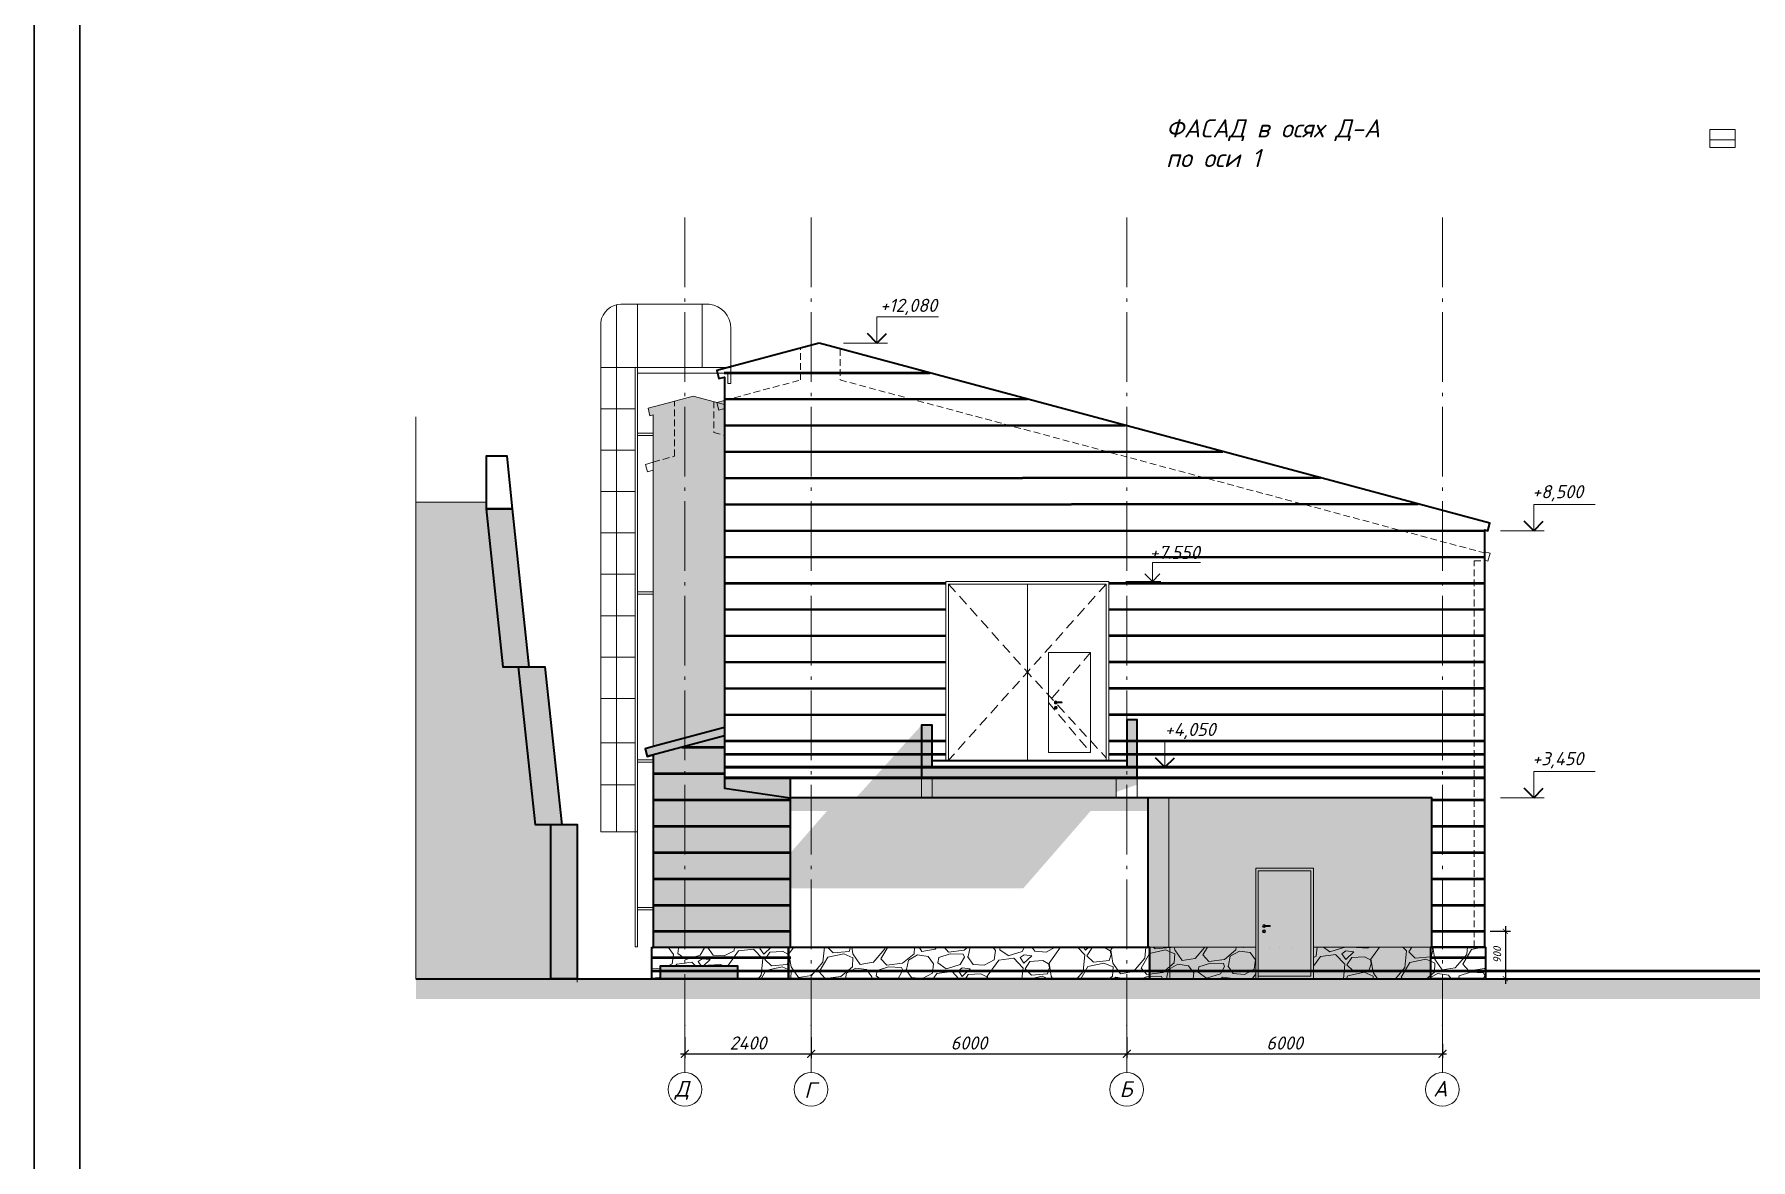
# Model space of a CAD drawing. Header units: millimetres. Extents: x -6419137 to 687965, y -598396 to 179722.
# Drawn here: x 158705 to 191330, y 117073 to 138462 of the extents above; entities that cross this region are included whole.
import ezdxf
from ezdxf.enums import TextEntityAlignment as Align

# ---------------------------------------------------------------- set-up
doc = ezdxf.new("R2010")
doc.units = ezdxf.units.MM
doc.header["$MEASUREMENT"] = 0
for name, pattern in [('Double Dashed', [1797.222233, 1325, -211.666656, 63.333344, -197.222233]), ('Hidden Line', [309, 200, -109]), ('штриховаяX2', [38.1, 25.4, -12.7])]:
    doc.linetypes.add(name, pattern=pattern)
for name, color, linetype, lineweight in [('Арматура', 72, 'Continuous', 50), ('Двери ArchiCAD_Ном._пера__95', 250, 'Continuous', 5), ('оси_Ном._пера__96', 7, 'Continuous', 5), ('оси_Ном._пера__97', 7, 'Continuous', 20), ('перекрытие_Ном._пера__94', 252, 'Continuous', 13), ('подп стены Инжзащита_Ном._пера__99', 7, 'Continuous', 40), ('размеры_Ном._пера__96', 7, 'Continuous', 5), ('стены наруж_Ном._пера__95', 251, 'Continuous', 13), ('стены02_Ном._пера__99', 7, 'Continuous', 40), ('текст_Ном._пера__1', 7, 'Continuous', 25), ('чертеж_Ном._пера__91', 250, 'Continuous', 5), ('чертеж_Ном._пера__95', 251, 'Continuous', 13), ('чертеж_Ном._пера__96', 7, 'Continuous', 13), ('чертеж_Ном._пера__97', 7, 'Continuous', 20), ('чертеж_Ном._пера__98', 7, 'Continuous', 35), ('Штриховка', 7, 'Continuous', 5)]:
    doc.layers.add(name, color=color, linetype=linetype, lineweight=lineweight)
for name, color, linetype in [('крыша', 7, 'Continuous'), ('оси', 7, 'Continuous'), ('стены наруж', 7, 'Continuous')]:
    doc.layers.add(name, color=color, linetype=linetype)
doc.styles.get("Standard").update_dxf_attribs({"font": 'isocpeui.ttf'})
doc.styles.add('СГЕНЕРИР_СТИЛЬ_2', font='gost_2_304-81_type.ttf')
doc.dimstyles.get("Standard").update_dxf_attribs({"dimtxt": 150, "dimasz": 100, "dimexe": 100, "dimexo": 100, "dimgap": 80, "dimtad": 1, "dimtoh": 1, "dimdec": 0, "dimzin": 0, "dimdsep": 46, "dimtxsty": 'Standard', "dimblk": 'ARCHTICK', "dimblk2": 'ARCHTICK', "dimcen": 0.09, "dimdle": 100, "dimadec": 0, "dimazin": 0, "dimtfac": 1, "dimtdec": 0, "dimtofl": 0, "dimtmove": 0, "dimatfit": 3, "dimfxl": 1, "dimtolj": 1, "dimtzin": 0, "dimarcsym": 0})
doc.dimstyles.new('STEP', dxfattribs={"dimtxt": 200, "dimasz": 150, "dimexe": 80, "dimexo": 80, "dimgap": 80, "dimtad": 1, "dimdec": 0, "dimzin": 0, "dimdsep": 46, "dimtxsty": 'Standard', "dimblk": 'ARCHTICK', "dimcen": 150, "dimdle": 80, "dimadec": 0, "dimazin": 0, "dimtfac": 1, "dimtdec": 0, "dimtofl": 0, "dimtmove": 1, "dimatfit": 3, "dimfxl": 1, "dimtolj": 1, "dimtzin": 0, "dimarcsym": 0})
pattern_1 = [(240.012788, (595.625, 1353.41), (-7144.770706, -12559.94632), [161.443, -15982.9057]), (196.96974, (514.935, 1213.58), (13835.831422, 4167.705469), [277.0416, -27427.11]), (144.510447, (249.956, 1132.72), (14482.205528, -10416.60804), [195.3456, -19339.239]), (279.27369, (-145.443, 741.975), (-3816.103459, 23725.036447), [252.2856, -24976.2696]), (304.833654, (-104.79, 492.986), (-8862.813952, 12837.855306), [247.386, -24491.248]), (9.27369, (36.52, 289.93), (-23725.036447, -3816.103459), [252.2856, -24976.2696]), (49.69424, (285.507, 330.584), (-12764.162282, -14981.1935856), [333.635, -33029.818]), (84.255328, (501.324, 585.015), (2727.571209, 27569.554862), [314.9856, -31183.586]), (133.429566, (532.85, 898.42), (-12633.639344, 13263.15034), [253.14, -25060.888]), (187.23636, (358.83, 1082.25), (13161.04236, 1570.6572), [288.9984, -14160.915]), (234.397438, (72.13, 1045.85), (-11340.891132, -15905.4766775), [373.7376, -37000.05]), (150.814075, (1019.09, 977.24), (-9713.40402, 5296.20452), [127.561, -12628.614]), (183.469234, (907.724, 1039.44), (15758.09063, 895.868135), [242.6844, -24025.8137]), (237, (665.5, 1024.76), (249.494, -1173.777), [169.705, -1527.351]), (215.19859, (553.38, 1148.14), (5369.89755, 3595.02439), [91.3896, -9047.538]), (303.80141, (478.7, 1095.47), (-1922.2592, 3271.83733), [129.2436, -6332.954]), (42.96376, (550.6, 988.07), (3022.3433, 3096.03633), [209.915, -6787.2275]), (173.56505, (704.2, 1131.13), (2597.0483, -674.78906), [151.789, -3642.944]), (28.38954, (-202.09, 950.76), (10989.289122, 6016.271652), [212.64, -21051.414]), (82.346176, (-15.02, 1051.86), (-1950.674165, -13909.524446), [178.393, -17660.889]), (305.19859, (654.31, 1365.89), (-3595.02439, 5369.89755), [182.778, -8956.15]), (355.61046, (759.67, 1216.53), (-12486.253296, 1026.391073), [212.64, -21051.414]), (351.443955, (-47.4, 223.02), (-6367.87366, 1100.0841), [205.056, -10047.7485]), (306.77514, (155.37, 192.51), (-8613.319923, 11664.078185), [171.8136, -17009.5717]), (78.80141, (915.55, 194.6), (1100.0841, 6367.87366), [182.778, -8956.15]), (29.354025, (951.044, 373.904), (-14261.126456, -7938.53086), [201.157, -19914.5083]), (81.443955, (340.4, 72.35), (-1100.0841, -6367.87366), [102.528, -10150.2765]), (113.30993, (845.12, 179.64), (-2171.75324, 4445.61445), [61.188, -6057.6354]), (177.96376, (820.9, 235.83), (3770.8254, -425.29503), [247.386, -4700.341]), (198.009006, (573.68, 244.62), (11488.27718, 3668.71741), [229.26, -22696.708]), (315.69007, (573.06, 882.43), (-1672.7652, 2098.0602), [173.0664, -4153.595]), (5.157227, (696.897, 761.534), (20453.199113, 1893.844251), [302.153, -29913.075]), (72.945396, (997.83, 788.7), (-2948.65028, -9214.41596), [123.547, -12231.209]), (102, (1034.1, 906.8), (-1423.271, 924.283), [72, -1128]), (132.256437, (542.72, 274.84), (6441.566686, -7218.46373), [166.709, -16504.224]), (60.012788, (430.61, 398.23), (7144.770706, 12559.94632), [322.8864, -15821.4625]), (12, (592, 677.9), (924.283, 1423.271), [312, -888]), (337.304846, (897.176, 742.765), (13484.229412, -5721.499556), [189.737, -18783.929]), (266.0546, (1072.22, 669.56), (-175.801, -4944.60251), [174.7224, -8561.4095]), (219.645975, (1060.2, 495.25), (-19806.825007, -16478.15776), [284.478, -28163.369]), (187.426079, (841.15, 313.74), (-15508.5966, -2069.645256), [300.959, -29794.888])]

# ---------------------------------------------------------------- blocks, each defined once
blk = doc.blocks.new('Стандартный маркер сетки_10')
at = {"layer": 'оси_Ном._пера__96', "linetype": 'Double Dashed'}
for p, q in [((5051, 0), (20403, 0)), ((20403, 0), (21303, 0))]:
    blk.add_line(p, q, dxfattribs=at)
blk.add_point((20403, 0), dxfattribs=at)
blk.add_point((20403, 0), dxfattribs=at)
at = {"layer": 'оси_Ном._пера__97', "linetype": 'Continuous'}
blk.add_circle((21623, 0), 320, dxfattribs=at)
at = {"layer": 'оси_Ном._пера__96', "style": 'СГЕНЕРИР_СТИЛЬ_2'}
blk.add_attdef('AC_MarkerText_1', text='', height=350, rotation=90, dxfattribs=at).set_placement((21973, -173), align=Align.BOTTOM_LEFT)
blk = doc.blocks.new('A$C79FA3FF9')
at = {"layer": 'крыша', "lineweight": 5}
for points in [[(709, 6813), (-972, 6813)], [(-837, 6813), (-837, 5613)], [(709, 6813), (393, 6813), (393, -3212), (793, -3212), (793, 6803)], [(793, 6803), (793, -3212), (1093, -3212), (1093, 6476)], [(-1381, 6358), (-1381, 5613), (1093, 5613), (1093, 6476)], [(438, 4826), (1093, 4826)], [(438, 4040), (1093, 4040)], [(438, 3253), (1093, 3253)], [(438, 2466), (1093, 2466)], [(438, 1680), (1093, 1680)], [(438, 893), (1093, 893)], [(438, 106), (1093, 106)], [(438, -680), (1093, -680)], [(438, -1525), (1093, -1525)], [(438, -2321), (1093, -2321)]]:
    blk.add_lwpolyline(points, dxfattribs=at)
for points in [[(-1381, 5613), (393, 5613), (393, 5505), (-1381, 5505)], [(393, 5613), (438, 5613), (438, -5402), (393, -5402)], [(-1381, 5505), (-1322, 5505), (-1322, 5309), (-1381, 5309)], [(93, 4365), (393, 4365), (393, 4320), (93, 4320)], [(93, 1345), (393, 1345), (393, 1300), (93, 1300)], [(93, -1847), (393, -1847), (393, -1891), (93, -1891)], [(93, -4655), (393, -4655), (393, -4700), (93, -4700)]]:
    blk.add_lwpolyline(points, close=True, dxfattribs=at)
for centre, radius, start, end in [((-921, 6356), 460, 96.2817, 180.1696), ((703, 6419), 394, 8.2247, 89.122)]:
    blk.add_arc(centre, radius, start, end, dxfattribs=at)
blk = doc.blocks.new('A$C40B03653')
at = {"layer": 'чертеж_Ном._пера__91', "linetype": 'Continuous', "lineweight": 15}
for p, q in [((66, -133), (66, 367)), ((66, 367), (1236, 367)), ((-566, -133), (266, -133))]:
    blk.add_line(p, q, dxfattribs=at)
at = {"layer": 'чертеж_Ном._пера__98', "linetype": 'Continuous'}
for q in [(-114, 47), (246, 47)]:
    blk.add_line((66, -133), q, dxfattribs=at)
blk = doc.blocks.new('_ArchTick')
at = {"color": 0, "linetype": 'ByBlock', "const_width": 0.15}
blk.add_lwpolyline([(-0.5, -0.5), (0.5, 0.5)], dxfattribs=at)
blk = doc.blocks.new('*D64')
at = {"layer": 'Defpoints', "color": 0, "transparency": 16777216}
for p in [(171071, 119478), (173471, 119353), (173471, 119085)]:
    blk.add_point(p, dxfattribs=at)
at = {"layer": 'размеры_Ном._пера__96', "color": 0, "lineweight": -2, "transparency": 16777216}
for p, q in [((170991, 119085), (173551, 119085)), ((171071, 119398), (171071, 119005)), ((173471, 119273), (173471, 119005))]:
    blk.add_line(p, q, dxfattribs=at)
at = {"layer": 'размеры_Ном._пера__96', "color": 0, "lineweight": -2, "transparency": 16777216, "xscale": 150, "yscale": 150, "zscale": 150, "rotation": 180}
blk.add_blockref('_ArchTick', (171071, 119085), dxfattribs=at)
at = {"layer": 'размеры_Ном._пера__96', "color": 0, "lineweight": -2, "transparency": 16777216, "xscale": 150, "yscale": 150, "zscale": 150}
blk.add_blockref('_ArchTick', (173471, 119085), dxfattribs=at)
at = {"layer": 'размеры_Ном._пера__96', "color": 0, "transparency": 16777216, "insert": (172271, 119290), "char_height": 250, "attachment_point": 5}
blk.add_mtext('\\A1;2400', dxfattribs=at)
blk = doc.blocks.new('*D65')
at = {"layer": 'Defpoints', "color": 0, "transparency": 16777216}
for p in [(173471, 119478), (179471, 119353), (179471, 119085)]:
    blk.add_point(p, dxfattribs=at)
at = {"layer": 'размеры_Ном._пера__96', "color": 0, "lineweight": -2, "transparency": 16777216}
for p, q in [((173391, 119085), (179551, 119085)), ((173471, 119398), (173471, 119005)), ((179471, 119273), (179471, 119005))]:
    blk.add_line(p, q, dxfattribs=at)
at = {"layer": 'размеры_Ном._пера__96', "color": 0, "lineweight": -2, "transparency": 16777216, "xscale": 150, "yscale": 150, "zscale": 150, "rotation": 180}
blk.add_blockref('_ArchTick', (173471, 119085), dxfattribs=at)
at = {"layer": 'размеры_Ном._пера__96', "color": 0, "lineweight": -2, "transparency": 16777216, "xscale": 150, "yscale": 150, "zscale": 150}
blk.add_blockref('_ArchTick', (179471, 119085), dxfattribs=at)
at = {"layer": 'размеры_Ном._пера__96', "color": 0, "transparency": 16777216, "insert": (176471, 119290), "char_height": 250, "attachment_point": 5}
blk.add_mtext('\\A1;6000', dxfattribs=at)
blk = doc.blocks.new('*D66')
at = {"layer": 'Defpoints', "color": 0, "transparency": 16777216}
for p in [(179471, 119478), (185471, 119353), (185471, 119085)]:
    blk.add_point(p, dxfattribs=at)
at = {"layer": 'размеры_Ном._пера__96', "color": 0, "lineweight": -2, "transparency": 16777216}
for p, q in [((179391, 119085), (185551, 119085)), ((179471, 119398), (179471, 119005)), ((185471, 119273), (185471, 119005))]:
    blk.add_line(p, q, dxfattribs=at)
at = {"layer": 'размеры_Ном._пера__96', "color": 0, "lineweight": -2, "transparency": 16777216, "xscale": 150, "yscale": 150, "zscale": 150, "rotation": 180}
blk.add_blockref('_ArchTick', (179471, 119085), dxfattribs=at)
at = {"layer": 'размеры_Ном._пера__96', "color": 0, "lineweight": -2, "transparency": 16777216, "xscale": 150, "yscale": 150, "zscale": 150}
blk.add_blockref('_ArchTick', (185471, 119085), dxfattribs=at)
at = {"layer": 'размеры_Ном._пера__96', "color": 0, "transparency": 16777216, "insert": (182471, 119290), "char_height": 250, "attachment_point": 5}
blk.add_mtext('\\A1;6000', dxfattribs=at)
blk = doc.blocks.new('Отметка высоты (ГОСТ)[26]_3', base_point=(115341, -142))
at = {"layer": 'чертеж_Ном._пера__91', "linetype": 'Continuous'}
for p, q in [((115341, -142), (115341, 308)), ((115341, 308), (116483, 308)), ((114709, -142), (115541, -142))]:
    blk.add_line(p, q, dxfattribs=at)
at = {"layer": 'чертеж_Ном._пера__98', "linetype": 'Continuous', "lineweight": 30}
for q in [(115161, 38), (115521, 38)]:
    blk.add_line((115341, -142), q, dxfattribs=at)
blk = doc.blocks.new('A$C2CED0B74')
at = {"layer": 'Двери ArchiCAD_Ном._пера__95', "linetype": 'Continuous', "lineweight": 5}
for p, q in [((1501, 1425), (-1599, 1425)), ((-1599, 1425), (-1599, -1974)), ((-49, -410), (-49, 1375)), ((-49, -1974), (-49, 1375)), ((1501, -1974), (1501, 1425)), ((351, 76), (1151, 76)), ((351, 36), (351, 76)), ((351, -1824), (351, 36)), ((1151, 76), (1151, 36)), ((1151, 36), (1151, -1824)), ((468, -861), (464, -874)), ((464, -874), (468, -888)), ((468, -961), (464, -974)), ((464, -974), (468, -988)), ((478, -851), (468, -861)), ((468, -888), (478, -898)), ((478, -951), (468, -961)), ((491, -847), (478, -851)), ((478, -898), (491, -901)), ((491, -947), (478, -951)), ((484, -867), (481, -874)), ((481, -874), (484, -881)), ((486, -867), (483, -874)), ((483, -874), (486, -881)), ((491, -864), (484, -867)), ((484, -881), (491, -884)), ((484, -963), (486, -959)), ((484, -965), (484, -963)), ((486, -970), (484, -965)), ((486, -959), (491, -957)), ((486, -970), (486, -971)), ((486, -971), (486, -974)), ((486, -974), (486, -977)), ((486, -977), (486, -983)), ((490, -867), (488, -874)), ((488, -874), (490, -881)), ((505, -851), (491, -847)), ((491, -864), (492, -864)), ((491, -884), (492, -884)), ((491, -901), (505, -898)), ((505, -951), (491, -947)), ((491, -957), (496, -959)), ((492, -864), (495, -864)), ((492, -884), (495, -884)), ((495, -864), (500, -864)), ((495, -884), (500, -884)), ((498, -867), (496, -874)), ((496, -874), (498, -881)), ((496, -959), (498, -963)), ((496, -971), (496, -970)), ((496, -971), (496, -974)), ((496, -974), (496, -977)), ((496, -977), (496, -983)), ((498, -963), (499, -965)), ((500, -864), (506, -864)), ((500, -884), (506, -884)), ((514, -861), (505, -851)), ((505, -898), (514, -888)), ((514, -961), (505, -951)), ((506, -864), (586, -864)), ((506, -884), (586, -884)), ((515, -864), (514, -861)), ((514, -888), (515, -884)), ((518, -974), (514, -961)), ((514, -988), (518, -974)), ((586, -864), (592, -864)), ((586, -884), (592, -884)), ((592, -864), (597, -864)), ((592, -884), (597, -884)), ((595, -867), (596, -874)), ((596, -874), (595, -881)), ((597, -864), (600, -864)), ((597, -884), (600, -884)), ((600, -864), (601, -864)), ((600, -884), (601, -884)), ((601, -864), (608, -867)), ((608, -881), (601, -884)), ((602, -867), (604, -874)), ((604, -874), (602, -881)), ((607, -867), (609, -874)), ((609, -874), (607, -881)), ((608, -867), (611, -874)), ((611, -874), (608, -881)), ((468, -988), (478, -998)), ((478, -998), (491, -1001)), ((486, -983), (486, -987)), ((486, -987), (488, -990)), ((488, -990), (491, -992)), ((491, -992), (495, -990)), ((491, -1001), (505, -998)), ((495, -990), (496, -987)), ((496, -983), (496, -987)), ((505, -998), (514, -988)), ((1151, -1824), (351, -1824)), ((1501, -1974), (-1599, -1974))]:
    blk.add_line(p, q, dxfattribs=at)
at = {"layer": 'Двери ArchiCAD_Ном._пера__95', "lineweight": 18}
blk.add_lwpolyline([(-1599, 1425), (1501, 1425), (1501, -1975), (-1599, -1975)], close=True, dxfattribs=at)
at = {"layer": 'Двери ArchiCAD_Ном._пера__95', "color": 250, "linetype": 'Hidden Line', "lineweight": 5, "true_color": 0x454545, "flags": 128}
for points in [[(-1547, 1375), (-49, -300), (-1549, -1974)], [(1449, 1375), (-49, -300), (1451, -1925)], [(1151, 76), (351, -874), (1151, -1824)]]:
    blk.add_lwpolyline(points, dxfattribs=at)
at = {"layer": 'Двери ArchiCAD_Ном._пера__95', "linetype": 'Continuous', "lineweight": 5}
blk.add_lwpolyline([(-1549, 1375), (1451, 1375), (1451, -1974), (-1549, -1974)], close=True, dxfattribs=at)
blk = doc.blocks.new('*D105')
at = {"layer": 'Defpoints', "color": 0, "transparency": 16777216}
for p in [(186276, 121413), (186291, 120513), (186668, 120513)]:
    blk.add_point(p, dxfattribs=at)
at = {"layer": 'чертеж_Ном._пера__91', "color": 0, "lineweight": -2, "transparency": 16777216}
for p, q in [((186376, 121413), (186768, 121413)), ((186668, 121513), (186668, 120413)), ((186391, 120513), (186768, 120513))]:
    blk.add_line(p, q, dxfattribs=at)
at = {"layer": 'чертеж_Ном._пера__91', "color": 0, "lineweight": -2, "transparency": 16777216, "xscale": 100, "yscale": 100, "zscale": 100}
for p, rotation in [((186668, 121413), 90), ((186668, 120513), 270)]:
    blk.add_blockref('_ArchTick', p, dxfattribs=dict(at, rotation=rotation))
at = {"layer": 'чертеж_Ном._пера__91', "color": 0, "transparency": 16777216, "insert": (186513, 120963), "char_height": 150, "attachment_point": 5, "rotation": 90}
blk.add_mtext('\\A1;900', dxfattribs=at)

msp = doc.modelspace()

# ---------------------------------------------------------------- hatches: boundary and pattern name
at = {"layer": 'перекрытие_Ном._пера__94', "linetype": 'Continuous'}
h = msp.add_hatch(color=9, dxfattribs=at)
h.paths.add_polyline_path([(179781.3, 124333.5), (179381.3, 124333.5)])
h.paths.add_polyline_path([(179471.2, 125433), (179471.2, 124532.8), (175771.2, 124532.9), (175771.2, 125332.9), (175571.2, 125332.9), (175571.2, 124333.5), (179671.2, 124333.2), (179671.2, 125432.7)])
at = {"layer": 'стены наруж'}
h = msp.add_hatch(color=256, dxfattribs=at)
h.dxf.hatch_style = 1
h.set_gradient(color1=(179, 178, 168), color2=(248, 250, 245), rotation=270, tint=1, name='CURVED')
h.paths.add_polyline_path([(172071.5, 120755.1), (171071.2, 120755.1), (171071.2, 120512.6), (172071.5, 120512.6)])
h.paths.add_polyline_path([(171071.2, 120755.1), (170604.9, 120755.1), (170604.9, 120512.6), (171071.2, 120512.6)])
h.paths.add_polyline_path([(171676.4, 131464.9), (171227.1, 131583.8), (170371.2, 131358.7), (170408.2, 131212.6), (170471.3, 131230), (170471.2, 124923.7), (170317.5, 124882.6), (170355.9, 124737.3), (170471.4, 124768.2), (170471.4, 121112.9), (171826.9, 121112.9), (173071.4, 121112.6), (173070.4, 124333), (171825.3, 124335.8), (171827, 125133.4), (171826.2, 131504.8)])
h = msp.add_hatch(color=256, dxfattribs=at)
h.dxf.hatch_style = 1
h.set_gradient(color1=(44, 89, 44), color2=(219, 228, 205), rotation=270, tint=1)
h.paths.add_polyline_path([(169023.9, 120512.6), (169023.9, 123442.1), (168726.8, 123442.1), (168411.4, 126442.1), (168111.4, 126442.1), (167796.1, 129442.1), (167296.1, 129442.1), (167296.6, 129572.2), (165959.4, 129572.2), (165959.4, 120512.6)])
h = msp.add_hatch(color=256, dxfattribs=at)
h.dxf.hatch_style = 1
h.set_gradient(color1=(237, 238, 242), rotation=270, tint=1, name='INVHEMISPHERICAL')
h.paths.add_polyline_path([(179871.4, 123934.4), (179871.4, 120512.6), (185255.8, 120512.6), (185255.8, 123934.4)])
at = {"layer": 'стены наруж_Ном._пера__95', "true_color": 0x33201a}
h = msp.add_hatch(color=19, dxfattribs=at)
h.dxf.hatch_style = 1
h.paths.add_polyline_path([(165959.4, 120512.6), (165959.4, 120125.1), (231866.6, 120125.1), (231866.6, 120512.6)])
at = {"layer": 'Штриховка'}
h = msp.add_hatch(color=8, dxfattribs=at)
h.dxf.hatch_style = 1
h.paths.add_polyline_path([(179271.2, 123853.2), (179271.2, 124061.3), (179671.2, 124202.4), (179671.2, 124332.9), (175571.2, 124332.9), (175571.2, 125333.1), (174237.2, 123853.2)])
h = msp.add_hatch(color=8, dxfattribs=at)
h.dxf.hatch_style = 1
h.paths.add_polyline_path([(175854.3, 123494.9), (173270.9, 123494.9), (173269.2, 123494.1), (173269.2, 123494.9)])
h.paths.add_polyline_path([(173071.4, 123699), (173270.9, 123699), (173270.9, 123699), (179871.4, 123699), (179871.4, 123953), (173071.4, 123953)])
h = msp.add_hatch(color=8, dxfattribs=at)
h.dxf.hatch_style = 1
h.paths.add_polyline_path([(176970.8, 122229.6), (177504, 122229.6), (178401.9, 123261), (178401.9, 123873.4)])
h.paths.add_polyline_path([(178401.9, 123261), (178801.8, 123720.3), (179005.7, 123953), (178477.5, 123953), (178401.9, 123873.4)])
h.paths.add_polyline_path([(178401.9, 123873.4), (178477.5, 123953), (178401.9, 123953)])
h.paths.add_polyline_path([(173071.4, 122896.5), (173071.4, 122229.6), (176970.8, 122229.6), (178401.9, 123873.4), (178401.9, 123953), (173994.9, 123953)])
at = {"layer": 'Штриховка', "lineweight": 5, "true_color": 0x7d6554}
h = msp.add_hatch(dxfattribs=at)
h.set_pattern_fill('GRAVEL', color=37, scale=1200, angle=12)
h.set_pattern_definition(pattern_1)
h.paths.add_polyline_path([(185471.4, 121112.6), (185251.4, 121112.6), (185251.4, 120512.6), (185471.4, 120512.6)])
h.paths.add_polyline_path([(186291.4, 121112.6), (185471.4, 121112.6), (185471.4, 120512.6), (186291.4, 120512.6)])
h.paths.add_polyline_path([(170604.9, 120512.6), (170604.9, 120755.1), (172071.5, 120755.1), (172071.5, 120512.6), (179901.4, 120512.6), (179901.4, 121112.6), (170441.4, 121112.6), (170441.4, 120512.6)])
h = msp.add_hatch(dxfattribs=at)
h.set_pattern_fill('GRAVEL', color=37, scale=1200, angle=12)
h.set_pattern_definition(pattern_1)
h.paths.add_polyline_path([(185251.4, 121112.6), (181921.2, 121112.6), (181921.2, 120512.6), (185251.4, 120512.6)])
h.paths.add_polyline_path([(185251.4, 121112.6), (185251.4, 120512.6)], flags=17)
h.paths.add_polyline_path([(179901.4, 121112.5), (179901.4, 120512.7), (183021.2, 120512.7), (183021.2, 121112.5)])

# ---------------------------------------------------------------- linework, layer by layer
at = {"layer": 'Арматура', "lineweight": 53}
for points in [[(171819.8, 132025.2), (175727.8, 132029.3)], [(171820.4, 131525.2), (177583.7, 131531.2)], [(171820.9, 131025.2), (179439.6, 131033.2)], [(171821.4, 130525.2), (181295.5, 130535.2)], [(171822, 130025.2), (183151.4, 130037.1)], [(171822.5, 129525.2), (185007.3, 129539.1)], [(171823, 129025.2), (186274, 129032.4)], [(171823.5, 128525.2), (186274.5, 128532.4)], [(171826.2, 128028.4), (176031.2, 128032.9)], [(179131.2, 128032.9), (186277.1, 128032.4)], [(171826.2, 127528.4), (176031.2, 127532.9)], [(179131.2, 127532.9), (186277.1, 127532.4)], [(171825.2, 127028.4), (176031.2, 127032.9)], [(179131.2, 127032.9), (186276.1, 127032.4)], [(171825.7, 126528.4), (176031.2, 126532.9)], [(179131.2, 126532.9), (186276.6, 126532.4)], [(171826.2, 126028.4), (176031.2, 126032.9)], [(179131.2, 126032.9), (186276.9, 126032.9)], [(171826.2, 125528.4), (176031.2, 125532.9)], [(179131.2, 125532.9), (186277.1, 125532.9)], [(171826.2, 125032.9), (176031.2, 125032.9)], [(179131.2, 125032.9), (186276.2, 125032.9)], [(171011.4, 124912.6), (171826.2, 124912.6)], [(171826.2, 124778.4), (176031.2, 124782.9)], [(179131.2, 124782.9), (186277.1, 124782.9)], [(170471.4, 124412.6), (171826.2, 124412.6)], [(170471.4, 123912.6), (173071.4, 123912.6)], [(185271.4, 123912.6), (186276.2, 123912.6)], [(170471.4, 123412.6), (173071.4, 123412.6)], [(185271.4, 123412.6), (186276.2, 123412.6)], [(170471.4, 122912.6), (173071.4, 122912.6)], [(185271.4, 122912.6), (186276.2, 122912.6)], [(170471.4, 122412.6), (173071.4, 122412.6)], [(185271.4, 122412.6), (186276.2, 122412.6)], [(170471.4, 121912.6), (173071.4, 121912.6)], [(185271.4, 121912.6), (186276.2, 121912.6)], [(170471.4, 121412.6), (173071.4, 121412.6)], [(185271.4, 121412.6), (186276.2, 121412.6)], [(170459, 120912.6), (173086.5, 120912.6)], [(185251.4, 120912.6), (186291.4, 120912.6)]]:
    msp.add_lwpolyline(points, dxfattribs=at)
at = {"layer": 'Арматура', "color": 20, "lineweight": 53}
msp.add_lwpolyline([(170441.4, 120662.6), (202131.4, 120662.6)], dxfattribs=at)
at = {"layer": 'подп стены Инжзащита_Ном._пера__99', "color": 251, "linetype": 'Continuous', "true_color": 0x666666, "flags": 128}
msp.add_lwpolyline([(167796.1, 129442.1), (167796.1, 129442.1), (167691, 130442.1), (167296.6, 130442.1), (167296.6, 129742.1), (167296.6, 129742.1), (167296.6, 129442.1), (167796.1, 129442.1)], dxfattribs=at)
at = {"layer": 'подп стены Инжзащита_Ном._пера__99', "linetype": 'Continuous', "flags": 128}
for points in [[(167796.7, 129442.1), (167295.6, 129442.1), (167611.4, 126442.1), (168111.4, 126442.1), (167796.7, 129442.1)], [(167911.4, 126442.1), (168411.4, 126442.1), (168734.3, 123436.2), (168234.3, 123436.2), (167911.4, 126442.1)]]:
    msp.add_lwpolyline(points, dxfattribs=at)
msp.add_lwpolyline([(168523.9, 123442.1), (169023.9, 123442.1), (169023.9, 120512.6), (168523.9, 120512.6)], close=True, dxfattribs=at)
at = {"layer": 'подп стены Инжзащита_Ном._пера__99', "color": 251}
msp.add_lwpolyline([(165959.4, 120512.6), (233984.9, 120512.6)], dxfattribs=at)
at = {"layer": 'размеры_Ном._пера__96', "color": 6, "lineweight": 30}
for points in [[(158705.3, 167372.2), (687965.5, 167372.2), (687965.5, 70101), (158705.3, 70101)], [(159572.2, 166505.3), (687098.6, 166505.3), (687098.6, 70967.9), (159572.2, 70967.9)]]:
    msp.add_lwpolyline(points, close=True, dxfattribs=at)
at = {"layer": 'стены наруж_Ном._пера__95', "lineweight": 13}
for points in [[(170732.6, 131453.8), (171227.1, 131583.8), (171826.2, 131423.2)], [(170471.2, 130339.1), (170471.2, 131229.6), (170406.9, 131213.1), (170370.3, 131358.5), (170732.6, 131453.8)], [(170471.2, 124923.7), (170471.2, 131229.6)], [(170468.6, 130331), (170319.6, 130287.5), (170357.7, 130145), (170471.2, 130175.3)], [(170471.2, 130331.8), (170319.7, 130287.5), (170357.7, 130145), (170471.2, 130175.3)]]:
    msp.add_lwpolyline(points, dxfattribs=at)
at = {"layer": 'стены наруж_Ном._пера__95'}
for points in [[(171826.4, 130951.8), (171826.4, 131348.5), (171715.5, 131318.9), (171676.4, 131464.9), (171826.2, 131504.8)], [(165959.4, 131190.9), (165959.4, 120512.6)], [(171826.2, 131421.8), (171826.2, 131422.9)], [(186272.6, 128627.1), (186376.3, 128599.3), (186336.6, 128451.1), (186272.6, 128468.3)], [(170670, 120512.6), (171706.9, 120512.6)]]:
    msp.add_lwpolyline(points, dxfattribs=at)
at = {"layer": 'стены02_Ном._пера__99', "color": 254, "linetype": 'штриховаяX2', "lineweight": 9, "ltscale": 5, "true_color": 0xd3d2db}
for points in [[(171826.2, 131504.8), (171826.2, 131504.8), (173271.2, 131892.6), (173271.2, 132500.1)], [(174021.2, 132487.3), (174021.1, 132479.8), (174021.4, 131892.6), (186276.2, 128603.9)], [(186076.2, 121112.6), (186076.2, 128457.2), (186276.2, 128457.2)]]:
    msp.add_lwpolyline(points, dxfattribs=at)
at = {"layer": 'стены02_Ном._пера__99', "color": 8, "linetype": 'штриховаяX2', "lineweight": 9, "ltscale": 5}
for points in [[(170471.2, 130331.8), (170871.2, 130442.6), (170871.2, 131491.9)], [(171621.2, 131483.1), (171621.2, 130894.2), (171826.2, 130839.3)]]:
    msp.add_lwpolyline(points, dxfattribs=at)
at = {"layer": 'чертеж_Ном._пера__91', "linetype": 'Continuous'}
for p, q in [((182056.3, 121526.1), (182052.6, 121512.6)), ((182052.6, 121512.6), (182056.3, 121499.1)), ((182056.3, 121426.1), (182052.6, 121412.6)), ((182052.6, 121412.6), (182056.3, 121399.1)), ((182066.1, 121536), (182056.3, 121526.1)), ((182056.3, 121499.1), (182066.1, 121489.2)), ((182066.1, 121436), (182056.3, 121426.1)), ((182056.3, 121399.1), (182066.1, 121389.2)), ((182079.6, 121539.6), (182066.1, 121536)), ((182066.1, 121489.2), (182079.6, 121485.6)), ((182079.6, 121439.6), (182066.1, 121436)), ((182066.1, 121389.2), (182079.6, 121385.6)), ((182072.6, 121519.7), (182069.6, 121512.6)), ((182069.6, 121512.6), (182072.6, 121505.5)), ((182074.1, 121519.7), (182071.4, 121512.6)), ((182071.4, 121512.6), (182074.1, 121505.5)), ((182072.2, 121422.3), (182072.9, 121424.3)), ((182074.6, 121417), (182072.2, 121422.3)), ((182079.6, 121522.6), (182072.6, 121519.7)), ((182072.6, 121505.5), (182079.6, 121502.6)), ((182072.9, 121424.3), (182074.3, 121427.8)), ((182074.3, 121427.8), (182079.6, 121430)), ((182074.6, 121417), (182074.6, 121415.5)), ((182074.6, 121415.5), (182074.6, 121412.6)), ((182074.6, 121412.6), (182074.6, 121409.7)), ((182074.6, 121409.7), (182074.6, 121404)), ((182074.6, 121404), (182074.6, 121400.1)), ((182074.6, 121400.1), (182076.1, 121396.6)), ((182076.1, 121396.6), (182079.6, 121395.1)), ((182078.9, 121519.7), (182076.8, 121512.6)), ((182076.8, 121512.6), (182078.9, 121505.5)), ((182093.1, 121536), (182079.6, 121539.6)), ((182079.6, 121522.6), (182080.8, 121522.6)), ((182079.6, 121502.6), (182080.8, 121502.6)), ((182079.6, 121485.6), (182093.1, 121489.2)), ((182093.1, 121436), (182079.6, 121439.6)), ((182079.6, 121430), (182085, 121427.8)), ((182079.6, 121395.1), (182083.2, 121396.6)), ((182079.6, 121385.6), (182093.1, 121389.2)), ((182080.8, 121522.6), (182084, 121522.6)), ((182080.8, 121502.6), (182084, 121502.6)), ((182083.2, 121396.6), (182084.6, 121400.1)), ((182084, 121522.6), (182088.9, 121522.6)), ((182084, 121502.6), (182088.9, 121502.6)), ((182084.6, 121415.5), (182084.6, 121417)), ((182084.6, 121415.5), (182084.6, 121412.6)), ((182084.6, 121412.6), (182084.6, 121409.7)), ((182084.6, 121409.7), (182084.6, 121404)), ((182084.6, 121404), (182084.6, 121400.1)), ((182086.1, 121519.7), (182085, 121512.6)), ((182085, 121512.6), (182086.1, 121505.5)), ((182085, 121427.8), (182086.4, 121424.3)), ((182086.4, 121424.3), (182087.1, 121422.3)), ((182088.9, 121522.6), (182094.6, 121522.6)), ((182088.9, 121502.6), (182094.6, 121502.6)), ((182103, 121526.1), (182093.1, 121536)), ((182093.1, 121489.2), (182103, 121499.1)), ((182103, 121426.1), (182093.1, 121436)), ((182093.1, 121389.2), (182103, 121399.1)), ((182094.6, 121522.6), (182174.6, 121522.6)), ((182094.6, 121502.6), (182174.6, 121502.6)), ((182104, 121522.6), (182103, 121526.1)), ((182103, 121499.1), (182104, 121502.6)), ((182106.6, 121412.6), (182103, 121426.1)), ((182103, 121399.1), (182106.6, 121412.6)), ((182174.6, 121522.6), (182180.4, 121522.6)), ((182174.6, 121502.6), (182180.4, 121502.6)), ((182180.4, 121522.6), (182185.3, 121522.6)), ((182180.4, 121502.6), (182185.3, 121502.6)), ((182183.1, 121519.7), (182184.3, 121512.6)), ((182184.3, 121512.6), (182183.1, 121505.5)), ((182185.3, 121522.6), (182188.5, 121522.6)), ((182185.3, 121502.6), (182188.5, 121502.6)), ((182188.5, 121522.6), (182189.6, 121522.6)), ((182188.5, 121502.6), (182189.6, 121502.6)), ((182189.6, 121522.6), (182196.7, 121519.7)), ((182196.7, 121505.5), (182189.6, 121502.6)), ((182190.4, 121519.7), (182192.5, 121512.6)), ((182192.5, 121512.6), (182190.4, 121505.5)), ((182195.2, 121519.7), (182197.9, 121512.6)), ((182197.9, 121512.6), (182195.2, 121505.5)), ((182196.7, 121519.7), (182199.6, 121512.6)), ((182199.6, 121512.6), (182196.7, 121505.5))]:
    msp.add_line(p, q, dxfattribs=at)
at = {"layer": 'чертеж_Ном._пера__91', "color": 20, "lineweight": 60}
for points in [[(186277.2, 124532.9), (171826.2, 124532.9)], [(186277.2, 124332.9), (171826.2, 124333)]]:
    msp.add_lwpolyline(points, dxfattribs=at)
at = {"layer": 'чертеж_Ном._пера__91'}
for points in [[(181921.2, 120512.6), (181921.2, 122612.6), (183021.2, 122612.6), (183021.2, 120512.6)], [(181971.2, 120512.6), (181971.2, 122562.6), (182971.2, 122562.6), (182971.2, 120562.6), (181971.2, 120562.6)]]:
    msp.add_lwpolyline(points, dxfattribs=at)
for points in [[(179901.4, 121112.3), (181921.2, 121112.5), (181921.2, 120512.7), (179901.4, 120512.5)], [(183021.2, 121112.6), (185251.4, 121112.6), (185251.4, 120512.6), (183021.2, 120512.6)]]:
    msp.add_lwpolyline(points, close=True, dxfattribs=at)
at = {"layer": 'чертеж_Ном._пера__95', "color": 8, "lineweight": 0}
for points in [[(191035.2, 136653.2), (190555.2, 136653.2), (190555.2, 136311.4), (191035.2, 136311.4)], [(191035.2, 136653.2), (190555.2, 136653.2), (190555.2, 136458.5), (191035.2, 136458.5)]]:
    msp.add_lwpolyline(points, close=True, dxfattribs=at)
at = {"layer": 'чертеж_Ном._пера__96'}
msp.add_lwpolyline([(170356.3, 124737.4), (170317.5, 124882.6)], dxfattribs=at)
for points in [[(175571.2, 124332.9), (175771.2, 124332.9), (175771.2, 123953), (175571.2, 123953)], [(179271.2, 124332.9), (179671.2, 124332.9), (179671.2, 123953), (179271.2, 123953)]]:
    msp.add_lwpolyline(points, close=True, dxfattribs=at)
at = {"layer": 'чертеж_Ном._пера__97'}
msp.add_lwpolyline([(180271.4, 123953), (180271.4, 121112.4), (180291.4, 121112.4), (180291.4, 120512.4)], dxfattribs=at)
at = {"layer": 'чертеж_Ном._пера__98'}
for points in [[(173622.5, 132594.3), (171676.2, 132072.6), (171717.7, 131917.6), (171826.2, 131946.7), (171826.2, 124333), (173071.4, 124333), (173071.4, 123953)], [(186276.2, 121112.6), (186276.2, 129043.2), (186336.2, 129027.1), (186375.1, 129172), (173622.5, 132594.3)], [(171826.2, 125286.1), (170471.2, 124923.7), (170317.5, 124882.6), (170356.2, 124737.7), (170356.2, 124737.7), (170471.4, 124768.2), (170471.4, 124593.3), (170471.4, 121112.6)], [(175571.2, 124332.9), (179671.2, 124332.9), (179671.2, 125432.9), (179471.2, 125432.9), (179471.2, 124532.9), (175771.2, 124532.9), (175771.2, 125332.9), (175571.2, 125332.9), (175571.2, 124333), (175771.2, 124333)], [(171826.2, 125130.5), (170356.3, 124737.4)], [(171826.2, 124333), (171826.2, 124133), (173071.4, 123953), (173071.4, 121112.6)], [(186272.1, 121112.6), (185251.4, 121112.6), (185271.4, 121112.6), (185271.4, 123953), (173071.4, 123953)], [(179871.4, 123953), (179871.4, 121112.6)]]:
    msp.add_lwpolyline(points, dxfattribs=at)
msp.add_lwpolyline([(167796.1, 129442.1, 0, 0, 0), (167296.1, 129442.1, 0, 0, 0), (167296.6, 129572.2, 20, 20, 0), (165959.4, 129572.2, 20, 20, 0)], format="xyseb", dxfattribs=at)
at = {"layer": 'чертеж_Ном._пера__98', "const_width": 20}
msp.add_lwpolyline([(167296.1, 129442.1), (167796.1, 129442.1), (168111.4, 126442.1), (168411.4, 126442.1), (168726.8, 123442.1), (169023.9, 123442.1), (169023.9, 120442.1)], dxfattribs=at)
at = {"layer": 'чертеж_Ном._пера__98'}
for points in [[(175771.2, 124662.6), (179471.2, 124662.6), (179471.2, 124532.9), (175771.2, 124532.9)], [(170441.4, 121112.6), (173041.4, 121112.6), (173041.4, 120512.6), (170441.4, 120512.6)], [(173041.4, 121112.6), (179901.4, 121112.6), (179901.4, 120512.6), (173041.4, 120512.6)], [(185251.4, 121112.6), (186291.4, 121112.6), (186291.4, 120512.6), (185251.4, 120512.6)], [(172071.5, 120512.6), (170604.9, 120512.6), (170604.9, 120755.1), (172071.5, 120755.1)]]:
    msp.add_lwpolyline(points, close=True, dxfattribs=at)

# ---------------------------------------------------------------- block references
at = {"layer": 'крыша', "xscale": -1}
msp.add_blockref('A$C79FA3FF9', (170563.9, 126518.3), dxfattribs=at)
at = {"layer": 'оси_Ном._пера__96', "linetype": 'Continuous', "lineweight": 13}
ref = msp.add_blockref('Стандартный маркер сетки_10', (171071.2, 140030), dxfattribs=dict(at, zscale=1000, rotation=270))
ref.add_attrib('AC_MarkerText_1', 'Д', (170880, 118271.4), dxfattribs={"layer": 'оси', "color": 7, "linetype": 'Continuous', "lineweight": 13, "height": 300})
ref = msp.add_blockref('Стандартный маркер сетки_10', (173471.2, 140030), dxfattribs=dict(at, zscale=1000, rotation=270))
ref.add_attrib('AC_MarkerText_1', 'Г', (173340.1, 118245.2), dxfattribs={"layer": 'оси', "color": 7, "linetype": 'Continuous', "lineweight": 13, "height": 300})
ref = msp.add_blockref('Стандартный маркер сетки_10', (179471.2, 140030), dxfattribs=dict(at, zscale=1000, rotation=270))
ref.add_attrib('AC_MarkerText_1', 'Б', (179333.1, 118263.7), dxfattribs={"layer": 'оси', "color": 7, "linetype": 'Continuous', "lineweight": 13, "height": 300})
ref = msp.add_blockref('Стандартный маркер сетки_10', (185471.4, 140030), dxfattribs=dict(at, zscale=1000, rotation=270))
ref.add_attrib('AC_MarkerText_1', 'А', (185296.9, 118271.9), dxfattribs={"layer": 'оси', "color": 7, "linetype": 'Continuous', "lineweight": 13, "height": 300})
at = {"layer": 'стены наруж_Ном._пера__95'}
msp.add_blockref('A$C2CED0B74', (177630.1, 126637.5), dxfattribs=at)
at = {"layer": 'чертеж_Ном._пера__91', "linetype": 'Continuous', "xscale": 0.8, "yscale": 0.8, "zscale": 0.8}
msp.add_blockref('Отметка высоты (ГОСТ)[26]_3', (179957.6, 128062.1), dxfattribs=at)
at = {"layer": 'чертеж_Ном._пера__96'}
for p in [(174655.1, 132727), (187140.7, 129159.9), (180130.5, 124665.6), (187140.7, 124085.7)]:
    msp.add_blockref('A$C40B03653', p, dxfattribs=at)

# ---------------------------------------------------------------- texts
at = {"layer": 'текст_Ном._пера__1', "linetype": 'Continuous', "insert": (180215.9, 136847.3), "char_height": 230, "attachment_point": 1, "line_spacing_factor": 0.981818}
msp.add_mtext('{\\fISOCPEUR|b1|i1|c204|p34;\\H1.5x;ФАСАД в осях Д-А\\Pпо оси 1}', dxfattribs=at)
at = {"layer": 'чертеж_Ном._пера__96'}
msp.add_text('+7.550', height=250, dxfattribs=at).set_placement((179903.9, 128489.2))
at = {"layer": 'чертеж_Ном._пера__96', "char_height": 250}
for s, insert, attachment_point in [('+12,080{\\A1;\\H0.66x;\\S^  ;}', (174782.9, 133127.2), 7), ('+8,500{\\A1;\\H0.66x;\\S^  ;}', (187176.6, 129585.4), 7), ('+4,050{\\A1;\\H0.66x;\\S^  ;}', (181265, 125066.5), 9), ('+3,450{\\A1;\\H0.66x;\\S^  ;}', (187176.6, 124511.3), 7)]:
    msp.add_mtext(s, dxfattribs=dict(at, insert=insert, attachment_point=attachment_point))

# ---------------------------------------------------------------- dimensions: what is measured, and where the dimension line sits
at = {"layer": 'размеры_Ном._пера__96'}
for base, p1, p2, picture, middle in [((173471.2, 119085), (171071.2, 119478), (173471.2, 119352.8), '*D64', (172271.2, 119085)), ((179471.2, 119085), (173471.2, 119478), (179471.2, 119352.8), '*D65', (176471.2, 119085)), ((185471.2, 119085), (179471.2, 119478), (185471.2, 119352.8), '*D66', (182471.2, 119085))]:
    dim = msp.add_linear_dim(base=base, p1=p1, p2=p2, dimstyle='STEP', override={"dimtxt": 250}, dxfattribs=at)
    dim.commit()
    dim.dimension.update_dxf_attribs({"geometry": picture, "text_midpoint": middle, "dimtype": 160})
at = {"layer": 'чертеж_Ном._пера__91'}
dim = msp.add_linear_dim(base=(186668.2, 120512.6), p1=(186276.2, 121412.6), p2=(186291.4, 120512.6), angle=90, dimstyle='Standard', dxfattribs=at)
dim.commit()
dim.dimension.update_dxf_attribs({"geometry": '*D105', "text_midpoint": (186513.2, 120962.6)})

doc.saveas('drawing.dxf')
